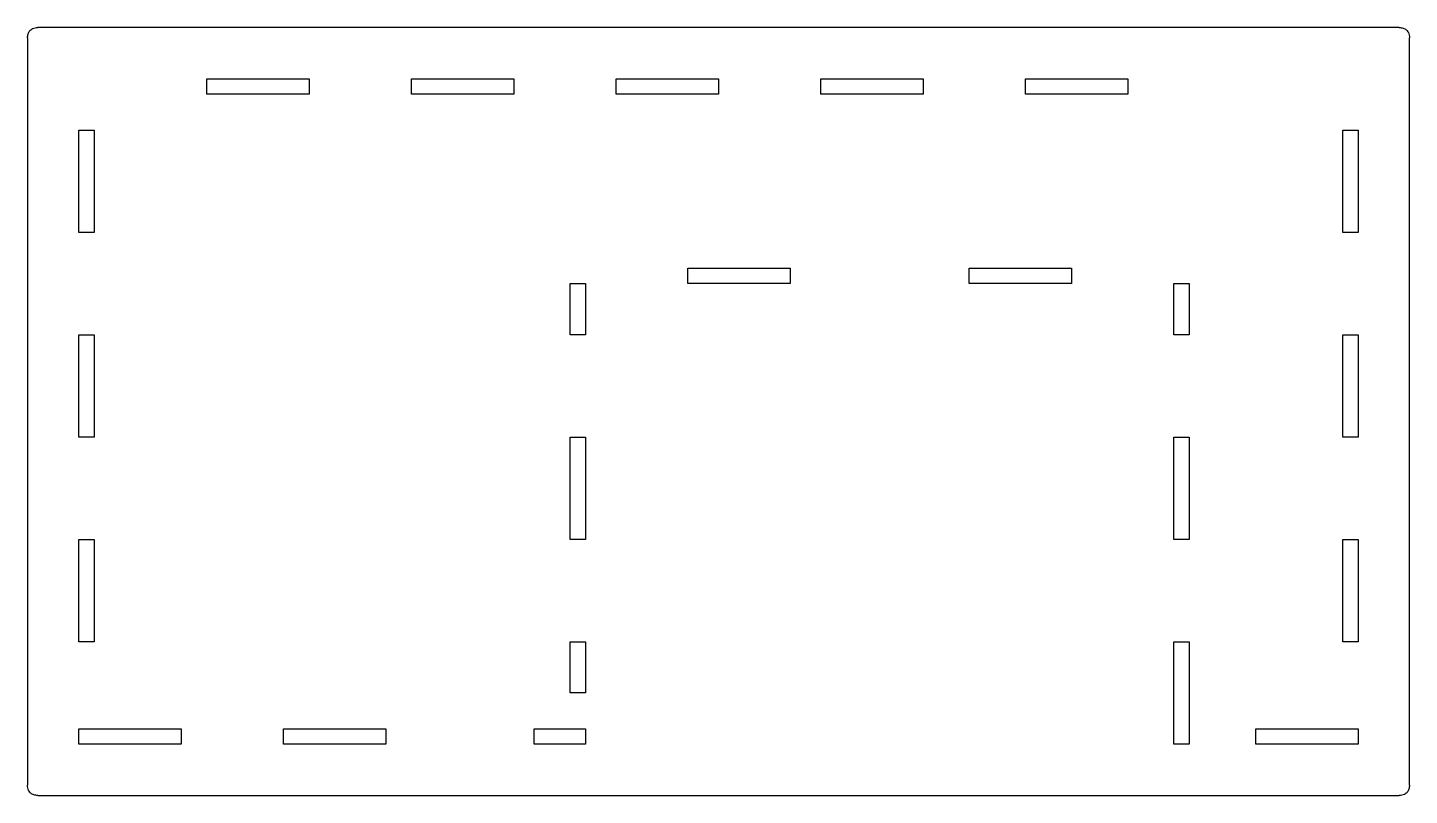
# Model space of a CAD drawing. Header units: millimetres. Extents: x 0 to 270, y 0 to 150.
import ezdxf

# ---------------------------------------------------------------- set-up
doc = ezdxf.new("R2010")
doc.units = ezdxf.units.MM

msp = doc.modelspace()

# ---------------------------------------------------------------- linework, layer by layer
for p, q in [((268, 150), (2, 150)), ((0, 148), (0, 2)), ((270, 2), (270, 148)), ((2, 0), (268, 0))]:
    msp.add_line(p, q)
for points in [[(35, 137), (35, 140), (55, 140), (55, 137)], [(75, 137), (75, 140), (95, 140), (95, 137)], [(115, 137), (115, 140), (135, 140), (135, 137)], [(175, 140), (175, 137), (155, 137), (155, 140)], [(195, 137), (195, 140), (215, 140), (215, 137)], [(13, 130), (13, 110), (10, 110), (10, 130)], [(260, 130), (260, 110), (257, 110), (257, 130)], [(149, 103), (149, 100), (129, 100), (129, 103)], [(204, 103), (204, 100), (184, 100), (184, 103)], [(109, 100), (109, 90), (106, 90), (106, 100)], [(224, 90), (224, 100), (227, 100), (227, 90)], [(13, 90), (13, 70), (10, 70), (10, 90)], [(257, 70), (257, 90), (260, 90), (260, 70)], [(109, 70), (109, 50), (106, 50), (106, 70)], [(227, 70), (227, 50), (224, 50), (224, 70)], [(13, 50), (13, 30), (10, 30), (10, 50)], [(257, 30), (257, 50), (260, 50), (260, 30)], [(109, 30), (109, 20), (106, 20), (106, 30)], [(224, 10), (224, 30), (227, 30), (227, 10)], [(30, 13), (30, 10), (10, 10), (10, 13)], [(70, 13), (70, 10), (50, 10), (50, 13)], [(109, 13), (109, 10), (99, 10), (99, 13)], [(260, 13), (260, 10), (240, 10), (240, 13)]]:
    msp.add_lwpolyline(points, close=True)
for points in [[(0, 148), (0, 148.24), (0, 148.5), (0.15, 148.99), (0.26, 149.19), (0.54, 149.52), (0.73, 149.69), (1.14, 149.9), (1.32, 149.95), (1.65, 150), (1.83, 150), (2, 150)], [(268, 150), (268.24, 150), (268.5, 150), (268.99, 149.85), (269.19, 149.74), (269.52, 149.46), (269.69, 149.27), (269.9, 148.86), (269.95, 148.68), (270, 148.35), (270, 148.17), (270, 148)], [(2, 0), (1.76, 0), (1.5, 0), (1.01, 0.15), (0.81, 0.26), (0.48, 0.54), (0.31, 0.73), (0.1, 1.14), (0.05, 1.32), (0, 1.65), (0, 1.83), (0, 2)], [(270, 2), (270, 1.76), (270, 1.5), (269.85, 1.01), (269.74, 0.81), (269.46, 0.48), (269.27, 0.31), (268.86, 0.1), (268.68, 0.05), (268.35, 0), (268.17, 0), (268, 0)]]:
    msp.add_open_spline(points, degree=3, knots=[0, 0, 0, 0, 0.0729016, 0.0729016, 0.1284561, 0.1284561, 0.1795688, 0.1795688, 0.2215881, 0.2215881, 0.2719873, 0.2719873, 0.2719873, 0.2719873])

doc.saveas('drawing.dxf')
